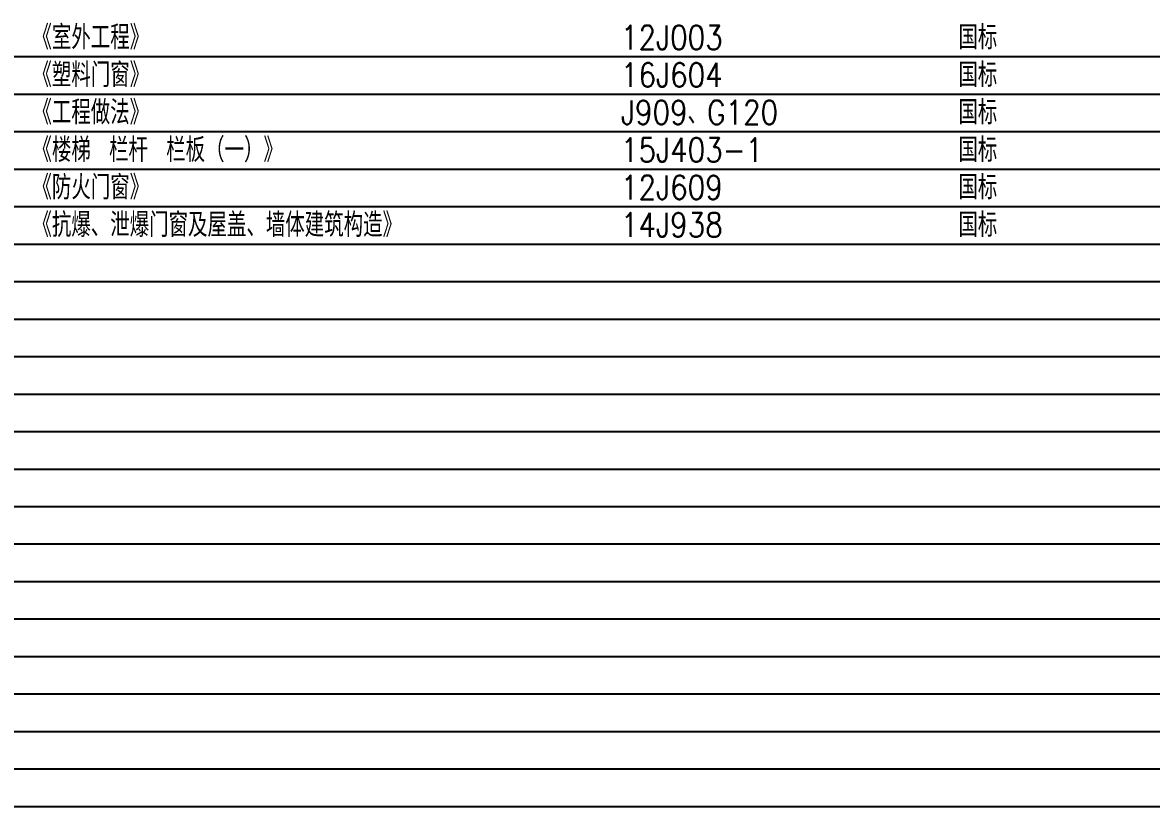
# Model space of a CAD drawing. Extents: x 5066963 to 5185393, y -485691 to -238129.
# Drawn here: x 5150221 to 5171311, y -344784 to -330148 of the extents above; entities that cross this region are included whole.
import ezdxf

# ---------------------------------------------------------------- set-up
doc = ezdxf.new("R2010")
doc.units = 0
doc.header["$LTSCALE"] = 1000
doc.header["$MEASUREMENT"] = 0
doc.layers.get('0').update_dxf_attribs({"linetype": 'CONTINUOUS'})
doc.layers.add('图层线', color=8, linetype='CONTINUOUS')
doc.styles.add('HZ1', font='txt.shx', dxfattribs={"bigfont": 'hzdx.shx'})

msp = doc.modelspace()

# ---------------------------------------------------------------- linework, layer by layer
at = {"layer": '图层线'}
for p, q in [((5098324.1, -330783.9), (5178924.1, -330783.9)), ((5098324.1, -331483.9), (5178924.1, -331483.9)), ((5098324.1, -332183.9), (5178924.1, -332183.9)), ((5098324.1, -332883.9), (5178924.1, -332883.9)), ((5098324.1, -333583.9), (5178924.1, -333583.9)), ((5098324.1, -334283.9), (5178924.1, -334283.9)), ((5098324.1, -334983.9), (5178924.1, -334983.9)), ((5098324.1, -335683.9), (5178924.1, -335683.9)), ((5098324.1, -336383.9), (5178924.1, -336383.9)), ((5098324.1, -337083.9), (5178924.1, -337083.9)), ((5098324.1, -337783.9), (5178924.1, -337783.9)), ((5098324.1, -338483.9), (5178924.1, -338483.9)), ((5098324.1, -339183.9), (5178924.1, -339183.9)), ((5098324.1, -339883.9), (5178924.1, -339883.9)), ((5098324.1, -340583.9), (5178924.1, -340583.9)), ((5098324.1, -341283.9), (5178924.1, -341283.9)), ((5098324.1, -341983.9), (5178924.1, -341983.9)), ((5098324.1, -342683.9), (5178924.1, -342683.9)), ((5098324.1, -343383.9), (5178924.1, -343383.9)), ((5098324.1, -344083.9), (5178924.1, -344083.9)), ((5098324.1, -344783.9), (5178924.1, -344783.9))]:
    msp.add_line(p, q, dxfattribs=at)

# ---------------------------------------------------------------- texts
at = {"color": 4, "style": 'HZ1', "width": 0.85}
for s, p in [('《室外工程》', (5150405.6, -330650.5)), ('12J003', (5161400.4, -330650.5)), ('国标', (5167704.5, -330650.5)), ('《塑料门窗》', (5150405.6, -331350.5)), ('国标', (5167704.5, -331350.5)), ('16J604', (5161400.4, -331350.5)), ('《工程做法》', (5150405.6, -332050.5)), ('J909、G120', (5161400.4, -332050.5)), ('国标', (5167704.5, -332050.5)), ('《楼梯 栏杆 栏板（一）》', (5150405.6, -332750.5)), ('15J403-1', (5161400.4, -332750.5)), ('国标', (5167704.5, -332750.5)), ('《防火门窗》', (5150405.6, -333450.5)), ('国标', (5167704.5, -333450.5)), ('12J609', (5161400.4, -333450.5)), ('《抗爆、泄爆门窗及屋盖、墙体建筑构造》', (5150405.6, -334150.5)), ('14J938', (5161400.4, -334150.5)), ('国标', (5167704.5, -334150.5))]:
    msp.add_text(s, height=450, dxfattribs=at).set_placement(p)

doc.saveas('drawing.dxf')
